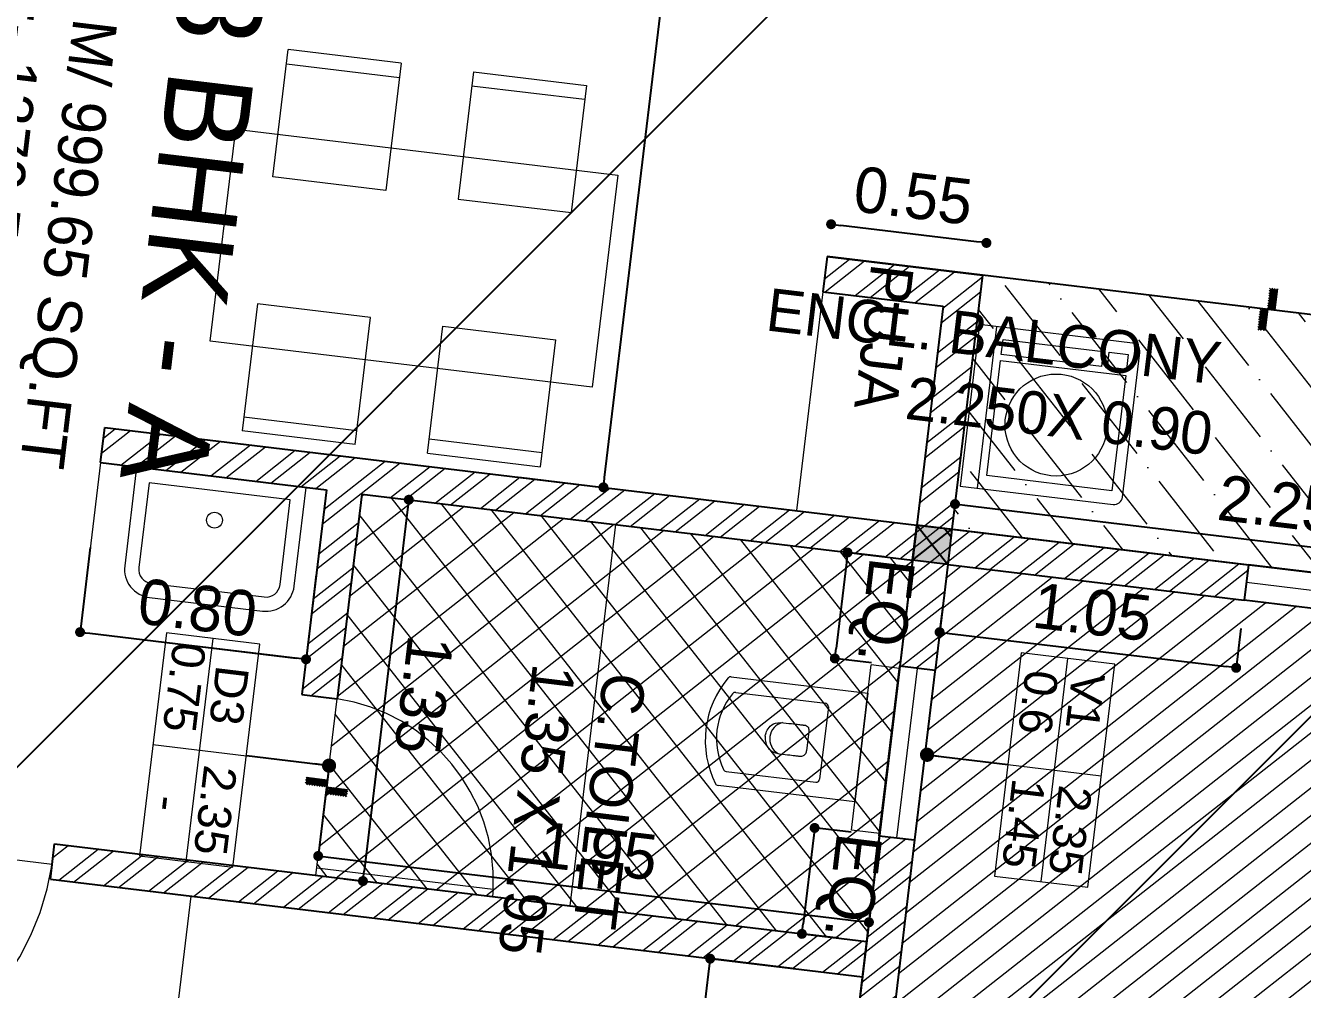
# Model space of a CAD drawing. Header units: metres. Extents: x 494 to 1845, y -666 to 1061.
# Drawn here: x 1550.8561 to 1551.0204, y 223.3829 to 223.507 of the extents above; entities that cross this region are included whole.
import ezdxf
from ezdxf.enums import TextEntityAlignment as Align

# ---------------------------------------------------------------- set-up
doc = ezdxf.new("R2010")
doc.units = ezdxf.units.M
doc.header["$MEASUREMENT"] = 0
doc.linetypes.add('1', pattern=[0])
doc.linetypes.add('DASHED2', pattern=[0.375, 0.25, -0.125])
doc.layers.get('Defpoints').update_dxf_attribs({"color": 12})
for name, color, linetype in [('A-AREA', 1, 'Continuous'), ('COLUMN', 1, 'Continuous'), ('TILE DROP', 180, '1'), ('VDA-TEXT', 250, '1'), ('VDA-WALL BELOW', 8, 'Continuous')]:
    doc.layers.add(name, color=color, linetype=linetype)
for name, color, linetype, lineweight in [('A-Furniture', 8, 'Continuous', 13), ('A-Wall Hatch', 8, 'Continuous', 9), ('DIMENSION', 8, 'Continuous', 5), ('VDA-DOOR', 23, 'Continuous', 5), ('VDA-DW TAGS', 4, 'Continuous', 9), ('VDA-FURNITURE', 8, 'Continuous', 13), ('VDA-HATCH', 8, 'Continuous', 9), ('VDA-PLUMBING', 8, 'Continuous', 13), ('VDA-WALL', 250, 'Continuous', 25), ('VDA-WINDOW', 5, 'Continuous', 9)]:
    doc.layers.add(name, color=color, linetype=linetype, lineweight=lineweight)
doc.styles.add('arial', font='arial.ttf', dxfattribs={"height": 0.3})
doc.styles.add('RS', font='GOTHIC.TTF')
doc.styles.get("Standard").update_dxf_attribs({"font": 'arial.ttf'})
doc.dimstyles.new('SMALL-1', dxfattribs={"dimtxt": 0.16, "dimasz": 0.035, "dimexe": 0, "dimexo": 0.1, "dimgap": 0.05, "dimtad": 1, "dimzin": 0, "dimdsep": 46, "dimtxsty": 'RS', "dimblk": 'DOT', "dimcen": 2.5, "dimclrd": 256, "dimclre": 256, "dimclrt": 5, "dimadec": 0, "dimazin": 0, "dimtfac": 1, "dimtdec": 3, "dimtofl": 0, "dimtmove": 0, "dimatfit": 3, "dimfxl": 0, "dimtolj": 1, "dimtzin": 0, "dimarcsym": 0})
pattern_1 = [(45, (1152.758408798573, 282.9493043231583), (-0.1104854345604985, 0.1104854345604985), [])]
pattern_2 = [(135.0000000000001, (-4.440892098500626e-16, 0.375), (-0.004419417382415919, -0.004419417382415927), [])]

# ---------------------------------------------------------------- blocks, each defined once
blk = doc.blocks.new('6555kkm')
at = {"lineweight": 30}
h = blk.add_hatch(color=5, dxfattribs=at)
h.dxf.hatch_style = 1
h.paths.add_polyline_path([(1152.883408798573, 282.9493043231583), (1152.758408798573, 282.9493043231583), (1152.758408798573, 283.0743043231584), (1152.883408798573, 283.0743043231584)])
h = blk.add_hatch()
h.set_pattern_fill('ANSI31', color=5, scale=1.250000000001137)
h.set_pattern_definition(pattern_1)
h.paths.add_polyline_path([(1152.758408798573, 283.0743043231584), (1152.883408798573, 283.0743043231584), (1152.883408798573, 282.9493043231583), (1152.758408798573, 282.9493043231583)])
h = blk.add_hatch()
h.set_pattern_fill('ANSI31', color=5, scale=1.250000000001137)
h.set_pattern_definition(pattern_1)
h.paths.add_polyline_path([(1152.758408798573, 283.0743043231584), (1152.883408798573, 283.0743043231584), (1152.883408798573, 282.9493043231583), (1152.758408798573, 282.9493043231583)])
at = {"layer": 'COLUMN', "color": 5, "lineweight": 25}
for p, q in [((1152.758408798573, 282.9493043231583), (1152.883408798573, 283.0743043231584)), ((1152.883408798573, 282.9493043231583), (1152.758408798573, 283.0743043231584))]:
    blk.add_line(p, q, dxfattribs=at)
blk.add_lwpolyline([(1152.758408798573, 283.0743043231584), (1152.883408798573, 283.0743043231584), (1152.883408798573, 282.9493043231583), (1152.758408798573, 282.9493043231583)], close=True, dxfattribs=at)
blk = doc.blocks.new('zw$417C')
at = {"layer": 'COLUMN', "color": 8, "lineweight": 30}
blk.add_blockref('6555kkm', (-1097.451029582575, -275.5117372282389), dxfattribs=at)
blk = doc.blocks.new('zw$DD4')
at = {"layer": 'A-Furniture', "extrusion": (1.204778837184228e-06, -1.515233374796364e-06, 0.9999999999981264)}
for p, q in [((0.300014647655189, 1.352509115007706), (0.2999982098117471, 9.115203283727169e-06)), ((1.050014647655189, 1.352499999920838), (0.300014647655189, 1.352509115007706)), ((1.049998209811747, 0), (1.050014647655189, 1.352499999920838)), ((7.973052561283112e-06, 0.8033122207270935), (1.283455640077591e-05, 1.203312220750377)), ((0.4500128347426653, 1.203306751791388), (1.283455640077591e-05, 1.203312220750377)), ((0.05001283437013626, 1.203311613062397), (0.05000797286629677, 0.8033116131555289)), ((0.4500079732388258, 0.8033067517681047), (0.4500128347426653, 1.203306751791388)), ((0.9000079724937677, 0.8033012826927006), (0.9000128349289298, 1.203301282599568)), ((0.9000128349289298, 1.203301282599568), (1.350012834183872, 1.203295813407749)), ((1.300012834370136, 1.203296421095729), (1.300007972866297, 0.8032964210724458)), ((1.350007972680032, 0.8032958133844659), (1.350012834183872, 1.203295813407749)), ((7.973052561283112e-06, 0.8033122207270935), (0.4500079732388258, 0.8033067517681047)), ((1.350007972680032, 0.8032958132680506), (0.9000079724937677, 0.8033012826927006)), ((4.861503839492798e-06, 0.5473109191516414), (0, 0.1473109192447737)), ((4.861503839492798e-06, 0.5473109192680568), (0.450004861690104, 0.547305449959822)), ((0.04999999981373549, 0.1473103115567937), (0.05000486224889755, 0.5473103114636615)), ((0.450004861690104, 0.547305449959822), (0.4500000001862645, 0.1473054499365389)), ((0.9000048618763685, 0.5472999807680026), (0.900000000372529, 0.1472999808611348)), ((1.35000486113131, 0.5472945119254291), (0.9000048618763685, 0.5472999807680026)), ((1.299999999813735, 0.147295119590126), (1.300004861317575, 0.5472951194969937)), ((1.35000486113131, 0.5472945118090138), (1.350000000558794, 0.147294511902146)), ((0, 0.1473109192447737), (0.4500000001862645, 0.1473054499365389)), ((1.350000000558794, 0.147294511902146), (0.900000000372529, 0.1472999808611348)), ((0.2999982098117471, 9.115203283727169e-06), (1.049998209811747, 0))]:
    blk.add_line(p, q, dxfattribs=at)
blk = doc.blocks.new('zw$ECD3')
at = {"layer": 'A-Furniture'}
for p, q in [((0.5415351586416364, 0.5715440919157118), (0, 0.5715440919157118)), ((0, 0.5715440919157118), (0, 0)), ((0.06007248163223267, 0.5715440919157118), (0.06007248163223267, 0)), ((0.5715440921485424, 0.03000893304124475), (0.5715440921485424, 0.5415351587580517)), ((0.08847523014992476, 0.4770065161865205), (0.08847523014992476, 0.5297346203587949)), ((0.08847523014992476, 0.5297346203587949), (0.4432745296508074, 0.5297346202423796)), ((0.4432745296508074, 0.5297346202423796), (0.4432745296508074, 0.4770065161865205)), ((0.4643121967092156, 0.4770065161865205), (0.4643121967092156, 0.5297346202423796)), ((0.4643121967092156, 0.5297346202423796), (0.5317277684807777, 0.5297346202423796)), ((0.5317277684807777, 0.5297346202423796), (0.5317277684807777, 0.4770065161865205)), ((0.4432745296508074, 0.4770065161865205), (0.08847523014992476, 0.4770065161865205)), ((0.08847523014992476, 0.04771709477063268), (0.08847523014992476, 0.455572176957503)), ((0.08847523014992476, 0.455572176957503), (0.5317277684807777, 0.4555721768410876)), ((0.5317277684807777, 0.4770065161865205), (0.4643121967092156, 0.4770065161865205)), ((0.5317277684807777, 0.4555721768410876), (0.5317277684807777, 0.04771709477063268)), ((0.5317277684807777, 0.04771709477063268), (0.08847523014992476, 0.04771709477063268)), ((0, 0), (0.5415351586416364, 0))]:
    blk.add_line(p, q, dxfattribs=at)
blk.add_circle((0.3094186522066593, 0.2534364375751466), 0.1792958867117747, dxfattribs=at)
for centre, radius, start, end in [((0.5415351586416364, 0.541535158525221), 0.03000893333228305, 3.33406049666134e-07, 90.00000033340605), ((0.5415351586416364, 0.03000893327407539), 0.03000893327407539, 269.9999995554586, 359.9999995554586)]:
    blk.add_arc(centre, radius, start, end, dxfattribs=at)
blk = doc.blocks.new('zw$FB86')
at = {"layer": 'VDA-FURNITURE'}
for points in [[(0, 0.4500000000007276), (0, 0.1000000000003638, 0.4142135623890781), (0.09999999999854481, 0), (0.5, 0, 0.4142135623784227), (0.5999999999985448, 0.1000000000003638), (0.5999999999985448, 0.4500000000007276)], [(0.05000000000291038, 0.4000000000014552), (0.05000000000291038, 0.09999999999672582, 0.4142135623730954), (0.09999999999854481, 0.0499999999992724), (0.5, 0.0499999999992724, 0.4142135623730952), (0.5499999999956344, 0.09999999999854481), (0.5499999999956344, 0.4000000000014552)]]:
    blk.add_lwpolyline(points, format="xyb", close=True, dxfattribs=at)
blk.add_circle((0.2941563244385179, 0.2973085056728451), 0.02777948606671998, dxfattribs=at)
blk = doc.blocks.new('zw$2702')
at = {"layer": 'VDA-FURNITURE'}
for p, q in [((0.5499802494960022, 0), (0.5499802476333571, 0.584986173780635)), ((0.6499802481921506, 0.5849861740134656), (0.5499802476333571, 0.584986173780635)), ((0.6499802491234732, 2.328306436538696e-10), (0.6499802481921506, 0.5849861740134656)), ((0.06626789482106688, 0.4849861727561802), (0.5499802476333571, 0.4849861738039181)), ((0.5499802476333571, 0.4849861738039181), (0.5499802485646796, 0.09999999997671694)), ((0.08852634602953913, 0.4324880581116304), (0.4059854198785615, 0.4324880588101223)), ((0.4179849887805176, 0.4204884897917509), (0.4179849887805176, 0.1644976834068075)), ((0.214261531138618, 0.3141748948255554), (0.2165962422805023, 0.3192963579203933)), ((0.2165962422805023, 0.3192963579203933), (0.2196195882352185, 0.3244178210152313)), ((0.2196195882352185, 0.3244178210152313), (0.2234204721244168, 0.3293784004636109)), ((0.2234204721244168, 0.3293784004636109), (0.2280877952071023, 0.3340172126190737)), ((0.2280877952071023, 0.3340172126190737), (0.2337104606049252, 0.338173373718746)), ((0.2337104606049252, 0.338173373718746), (0.2403773705082131, 0.3416860003490001)), ((0.2403773705082131, 0.3416860003490001), (0.248177426175971, 0.3443942085141316)), ((0.248177426175971, 0.3443942085141316), (0.2571995307298494, 0.3461371148005128)), ((0.2571995307298494, 0.3461371148005128), (0.2675325863601756, 0.3467538355616853)), ((0.2675325863601756, 0.3467538355616853), (0.2780191826241207, 0.3467557415133342)), ((0.2780191826241207, 0.3467557415133342), (0.2874714464487624, 0.3467611278174445)), ((0.2874714464487624, 0.3467611278174445), (0.2959387444498134, 0.3467694973805919)), ((0.2959387444498134, 0.3467694973805919), (0.3034704441743088, 0.3467803528765216)), ((0.3034704441743088, 0.3467803528765216), (0.3101159131692839, 0.3467931972118095)), ((0.3101159131692839, 0.3467931972118095), (0.3159245171191287, 0.3468075330602005)), ((0.3159245171191287, 0.3468075330602005), (0.3209456235708785, 0.3468228633282706)), ((0.3209456235708785, 0.3468228633282706), (0.3252286000715685, 0.3468386908061802)), ((0.3252286000715685, 0.3468386908061802), (0.3288228123055887, 0.3468545182840899)), ((0.3288228123055887, 0.3468545182840899), (0.3317776278199744, 0.34686984855216)), ((0.3317776278199744, 0.34686984855216), (0.3341424141617608, 0.3468841845169663)), ((0.3341424141617608, 0.3468841845169663), (0.3359665379466605, 0.3468970287358388)), ((0.3359665379466605, 0.3468970287358388), (0.3381902633773279, 0.346916253794916)), ((0.3381902633773279, 0.346916253794916), (0.3388437426256132, 0.3469235459342599)), ((0.3388437426256132, 0.3469235459342599), (0.3397653868960333, 0.3470724488142878)), ((0.3397653868960333, 0.3470724488142878), (0.3421951776908827, 0.3472432924900204)), ((0.3421951776908827, 0.3472432924900204), (0.3456303991915775, 0.3470222798641771)), ((0.3456303991915775, 0.3470222798641771), (0.3495683355795336, 0.3459956140723079)), ((0.3495683355795336, 0.3459956140723079), (0.3535062728988123, 0.3437494980171323)), ((0.3535062728988123, 0.3437494980171323), (0.3569414934681845, 0.3398701344849542)), ((0.3569414934681845, 0.3398701344849542), (0.3583134880827856, 0.337188673322089)), ((0.3583134880827856, 0.337188673322089), (0.3593712842630339, 0.3339437264949083)), ((0.3593712842630339, 0.3339437264949083), (0.3600520447434974, 0.3300835692789406)), ((0.3600520447434974, 0.3300835692789406), (0.3602929294647765, 0.3255564770661294)), ((0.3602929294647765, 0.3262134199030697), (0.3602929294647765, 0.2587727529462427)), ((0.2097325569557142, 0.2918388803955168), (0.2097360829429817, 0.2924556011566892)), ((0.2097325569557142, 0.2916363230906427), (0.2097360829429817, 0.2910196023294702)), ((0.2097360829429817, 0.2924556011566892), (0.2098059284107876, 0.2941985074430704)), ((0.2097360829429817, 0.2910196023294702), (0.2098059284107876, 0.289276696043089)), ((0.2098059284107876, 0.2941985074430704), (0.2100309964807821, 0.2969067156082019)), ((0.2098059284107876, 0.289276696043089), (0.2100309964807821, 0.2865684878779575)), ((0.2100309964807821, 0.2969067156082019), (0.2105001874806476, 0.3004193421220407)), ((0.2100309964807821, 0.2865684878779575), (0.2105001884119702, 0.2830558613641188)), ((0.2105001874806476, 0.3004193421220407), (0.2113024063946796, 0.3045755033381283)), ((0.2105001884119702, 0.2830558613641188), (0.2113024063946796, 0.2788997001480311)), ((0.2113024063946796, 0.3045755033381283), (0.2125265535505605, 0.3092143153771758)), ((0.2113024063946796, 0.2788997001480311), (0.2125265535505605, 0.2742608881089836)), ((0.2125265535505605, 0.3092143153771758), (0.214261531138618, 0.3141748948255554)), ((0.2125265535505605, 0.2742608881089836), (0.214261531138618, 0.2693003086606041)), ((0.214261531138618, 0.2693003086606041), (0.2165962422805023, 0.2641788455657661)), ((0.2165962422805023, 0.2641788455657661), (0.2196195882352185, 0.2590573824709281)), ((0.2196195882352185, 0.2590573824709281), (0.2234204721244168, 0.2540968030225486)), ((0.2234204721244168, 0.2540968030225486), (0.2280877952071023, 0.2494579909835011)), ((0.2280877952071023, 0.2494579909835011), (0.2337104615362477, 0.2453018297674134)), ((0.2337104615362477, 0.2453018297674134), (0.2403773705082131, 0.24178920336999)), ((0.2403773705082131, 0.24178920336999), (0.2481774271072936, 0.2390809950884432)), ((0.2481774271072936, 0.2390809950884432), (0.2571995316611719, 0.237338088802062)), ((0.2571995316611719, 0.237338088802062), (0.2675325863601756, 0.2367213681573048)), ((0.2675325863601756, 0.2367213681573048), (0.2780236706676078, 0.2367217985447496)), ((0.2780236706676078, 0.2367217985447496), (0.2874886181743932, 0.2367230148520321)), ((0.2874886181743932, 0.2367230148520321), (0.2959756257550907, 0.2367249047383666)), ((0.2959756257550907, 0.2367249047383666), (0.3035328884216142, 0.236727355979383)), ((0.3035328884216142, 0.236727355979383), (0.3102086030485225, 0.236730256350711)), ((0.3102086030485225, 0.236730256350711), (0.3160509665103746, 0.236733493511565)), ((0.3160509665103746, 0.236733493511565), (0.3211081728877616, 0.2367369552375749)), ((0.3211081728877616, 0.2367369552375749), (0.3254284199865651, 0.236740529187955)), ((0.3254284199865651, 0.236740529187955), (0.3290599037500215, 0.236744103138335)), ((0.3290599037500215, 0.236744103138335), (0.332050820121367, 0.2367475647479296)), ((0.332050820121367, 0.2367475647479296), (0.334449365043838, 0.2367508019087836)), ((0.334449365043838, 0.2367508019087836), (0.336303734460671, 0.2367537022801116)), ((0.336303734460671, 0.2367537022801116), (0.338572732413013, 0.2367580434074625)), ((0.338572732413013, 0.2367580434074625), (0.3392433824556065, 0.2367596899857745)), ((0.3392433824556065, 0.2367596899857745), (0.3401572865041089, 0.2367472226032987)), ((0.3401572865041089, 0.2367472226032987), (0.3425647087933612, 0.2369134899927303)), ((0.3498543801324558, 0.2390042450278997), (0.3537337652014685, 0.2415397411677986)), ((0.3537337652014685, 0.2415397411677986), (0.357100939618249, 0.2454759883694351)), ((0.357100939618249, 0.2454759883694351), (0.358435750247736, 0.2480648637283593)), ((0.358435750247736, 0.2480648637283593), (0.3594544718580437, 0.2511184909380972)), ((0.3594544718580437, 0.2511184909380972), (0.3600944245772553, 0.2546750580659136)), ((0.3600944245772553, 0.2546750580659136), (0.3602929294647765, 0.2587727529462427)), ((0.0885263469608617, 0.1524981135735288), (0.4059854198785615, 0.1524981142720208)), ((0.5499802485646796, 0.09999999997671694), (0.06626789575238945, 0.09999999892897904)), ((0.6499802491234732, 2.328306436538696e-10), (0.5499802494960022, 0))]:
    blk.add_line(p, q, dxfattribs=at)
for centre, radius, start, end in [((0.3392895713986945, 0.2924930856897845), 0.3392895713959484, 146.5314716852323, 213.4685283147677), ((0.06626789482106688, 0.4729866042835056), 0.01199956846898923, 90.00000178148115, 146.5314734667167), ((0.2879243318529916, 0.2924930862718611), 0.2489257321441072, 147.4567942573825, 212.5432060142842), ((0.08852634602953913, 0.4204884890568792), 0.011999569053979, 90.00000010672171, 150.4906703928836), ((0.4059854198785615, 0.4204884897553711), 0.011999569053979, 1.334021322268115e-07, 90.00000010672171), ((0.2850434205101919, 0.2912927382494672), 0.0588110275135647, 109.8583284364351, 247.3191860105703), ((0.3340704313086462, 0.2802833565147012), 0.0441938690793455, 281.0814857867093, 290.9254203467502), ((0.0885263469608617, 0.1644976825555204), 0.011999569053979, 209.5093298833318, 270.0000001067217), ((0.4059854198785615, 0.1644976832540124), 0.011999569053979, 270.0000001067217, 1.334021322268115e-07), ((0.06626789575238945, 0.1119995681438013), 0.01199956927687568, 213.4685292737154, 270.000000958813)]:
    blk.add_arc(centre, radius, start, end, dxfattribs=at)
blk = doc.blocks.new('zw$F1DC')
at = {"layer": 'VDA-DOOR'}
for p, q in [((2.601322194095701e-05, 0), (2.601322339979006e-05, 0.9000000000000001)), ((2.601322192941069e-05, 0.0379718426371404), (0.9000260132219293, 0.0379718426371404)), ((2.601322194095701e-05, 0), (0.9000260132219409, 2.777222896099829e-13)), ((0.9000260132219293, 0.03797184263741812), (0.9000260132219293, 2.777222896099829e-13))]:
    blk.add_line(p, q, dxfattribs=at).dxf.unprotected_set("ltscale", 0)
at = {"layer": 'VDA-DOOR', "linetype": 'DASHED2', "ltscale": 0.3}
blk.add_arc((-0.02829771850029106, -0.03040769462445214), 0.9308387142759031, 4.212750427302682, 88.25632433435375, dxfattribs=at)
blk = doc.blocks.new('zw$AB1F')
at = {"layer": 'VDA-DOOR', "xscale": 1.111111111003124, "yscale": 1.111111111003124, "zscale": 1.111111111003124, "rotation": 90.00000000080222}
blk.add_blockref('zw$F1DC', (0.9999999967510598, -1.13686837721616e-13), dxfattribs=at)
blk = doc.blocks.new('_Dot')
at = {"color": 0, "linetype": 'ByBlock', "lineweight": -2}
blk.add_line((-0.5, 0), (-1, 0), dxfattribs=at)
at = {"color": 0, "linetype": 'ByBlock', "const_width": 0.5}
blk.add_lwpolyline([(-0.25, 0, 1), (0.25, 0, 1)], format="xyb", close=True, dxfattribs=at)
blk = doc.blocks.new('*D1124')
at = {"layer": 'Defpoints', "color": 0, "transparency": 16777216}
for p in [(-1.349999999999909, 4.050000000000068), (-1.110752848647735, 4.050000000000068), (-1.349999999999909, 3)]:
    blk.add_point(p, dxfattribs=at)
at = {"layer": 'DIMENSION', "lineweight": -2, "transparency": 16777216}
for p, q in [((-1.249999999999909, 4.050000000000068), (-1.110752848647735, 4.050000000000068)), ((-1.110752848647735, 3.035), (-1.110752848647735, 4.015000000000068)), ((-1.249999999999909, 3), (-1.110752848647735, 3))]:
    blk.add_line(p, q, dxfattribs=at)
at = {"layer": 'DIMENSION', "lineweight": -2, "transparency": 16777216, "xscale": 0.035, "yscale": 0.035, "zscale": 0.035}
for p, rotation in [((-1.110752848647735, 4.050000000000068), 90), ((-1.110752848647735, 3), 270)]:
    blk.add_blockref('_Dot', p, dxfattribs=dict(at, rotation=rotation))
at = {"layer": 'DIMENSION', "color": 5, "transparency": 16777216, "insert": (-1.244777321795254, 3.525000000000034), "char_height": 0.16, "attachment_point": 5, "rotation": 90, "style": 'RS'}
blk.add_mtext('\\A1;1.05', dxfattribs=at)
blk = doc.blocks.new('*D1125')
at = {"layer": 'Defpoints', "color": 0, "transparency": 16777216}
for p in [(-1.564220983723771, 5.250000000000057), (-1.474999999999909, 5.250000000000057), (-1.474999999999909, 3)]:
    blk.add_point(p, dxfattribs=at)
at = {"layer": 'DIMENSION', "lineweight": -2, "transparency": 16777216}
for p, q in [((-1.564220983723771, 5.250000000000057), (-1.564220983723771, 5.250000000000057)), ((-1.564220983723772, 3.035), (-1.564220983723772, 5.215000000000057)), ((-1.564220983723772, 3), (-1.564220983723772, 3))]:
    blk.add_line(p, q, dxfattribs=at)
at = {"layer": 'DIMENSION', "lineweight": -2, "transparency": 16777216, "xscale": 0.035, "yscale": 0.035, "zscale": 0.035}
for p, rotation in [((-1.564220983723771, 5.250000000000057), 90), ((-1.564220983723772, 3), 270)]:
    blk.add_blockref('_Dot', p, dxfattribs=dict(at, rotation=rotation))
at = {"layer": 'DIMENSION', "color": 5, "transparency": 16777216, "insert": (-1.69824545687129, 4.125000000000028), "char_height": 0.16, "attachment_point": 5, "rotation": 90, "style": 'RS'}
blk.add_mtext('\\A1;2.25', dxfattribs=at)
blk = doc.blocks.new('*D1126')
at = {"layer": 'Defpoints', "color": 0, "transparency": 16777216}
for p in [(-2.375, 3), (-2.488801580191421, 2.450000000000045), (-2.375, 2.450000000000045)]:
    blk.add_point(p, dxfattribs=at)
at = {"layer": 'DIMENSION', "lineweight": -2, "transparency": 16777216}
for p, q in [((-2.475, 3), (-2.488801580191421, 3)), ((-2.488801580191421, 2.965), (-2.488801580191421, 2.485000000000046)), ((-2.475, 2.450000000000045), (-2.488801580191421, 2.450000000000045))]:
    blk.add_line(p, q, dxfattribs=at)
at = {"layer": 'DIMENSION', "lineweight": -2, "transparency": 16777216, "xscale": 0.035, "yscale": 0.035, "zscale": 0.035}
for p, rotation in [((-2.488801580191421, 3), 90), ((-2.488801580191421, 2.450000000000045), 270)]:
    blk.add_blockref('_Dot', p, dxfattribs=dict(at, rotation=rotation))
at = {"layer": 'DIMENSION', "color": 5, "transparency": 16777216, "insert": (-2.622826053338939, 2.725000000000023), "char_height": 0.16, "attachment_point": 5, "rotation": 90, "style": 'RS'}
blk.add_mtext('\\A1;0.55', dxfattribs=at)
blk = doc.blocks.new('*D1129')
at = {"layer": 'Defpoints', "color": 0, "transparency": 16777216}
for p in [(-6.7199999999998, 1.765842333421688), (-6.7199999999998, 0), (-1.474999999999909, 0)]:
    blk.add_point(p, dxfattribs=at)
at = {"layer": 'DIMENSION', "lineweight": -2, "transparency": 16777216}
for p, q in [((-6.7199999999998, 1.465842333421688), (-6.7199999999998, 1.765842333421688)), ((-1.509999999999909, 1.765842333421688), (-6.6849999999998, 1.765842333421688)), ((-1.474999999999909, 1.465842333421688), (-1.474999999999909, 1.765842333421688))]:
    blk.add_line(p, q, dxfattribs=at)
at = {"layer": 'DIMENSION', "lineweight": -2, "transparency": 16777216, "xscale": 0.035, "yscale": 0.035, "zscale": 0.035, "rotation": 180}
blk.add_blockref('_Dot', (-6.7199999999998, 1.765842333421688), dxfattribs=at)
at = {"layer": 'DIMENSION', "lineweight": -2, "transparency": 16777216, "xscale": 0.035, "yscale": 0.035, "zscale": 0.035}
blk.add_blockref('_Dot', (-1.474999999999909, 1.765842333421688), dxfattribs=at)
at = {"layer": 'DIMENSION', "color": 5, "transparency": 16777216, "insert": (-4.097499999999854, 1.899866806569206), "char_height": 0.16, "attachment_point": 5, "style": 'RS'}
blk.add_mtext('\\A1;5.25', dxfattribs=at)
blk = doc.blocks.new('*D1130')
at = {"layer": 'Defpoints', "color": 0, "transparency": 16777216}
for p in [(-2.375, -0.8340680498423012), (-4.649999999999864, -0.8999999999999773), (-2.375, -0.8999999999999773)]:
    blk.add_point(p, dxfattribs=at)
at = {"layer": 'DIMENSION', "lineweight": -2, "transparency": 16777216}
for p, q in [((-4.649999999999864, -0.8340680498423012), (-4.649999999999864, -0.8340680498423012)), ((-4.614999999999863, -0.8340680498423012), (-2.41, -0.8340680498423012)), ((-2.375, -0.8340680498423012), (-2.375, -0.8340680498423012))]:
    blk.add_line(p, q, dxfattribs=at)
at = {"layer": 'DIMENSION', "lineweight": -2, "transparency": 16777216, "xscale": 0.035, "yscale": 0.035, "zscale": 0.035, "rotation": 180}
blk.add_blockref('_Dot', (-4.649999999999864, -0.8340680498423012), dxfattribs=at)
at = {"layer": 'DIMENSION', "lineweight": -2, "transparency": 16777216, "xscale": 0.035, "yscale": 0.035, "zscale": 0.035}
blk.add_blockref('_Dot', (-2.375, -0.8340680498423012), dxfattribs=at)
at = {"layer": 'DIMENSION', "color": 5, "transparency": 16777216, "insert": (-3.512499999999932, -0.7000435766947826), "char_height": 0.16, "attachment_point": 5, "style": 'RS'}
blk.add_mtext('\\A1;2.28', dxfattribs=at)
blk = doc.blocks.new('*D1131')
at = {"layer": 'Defpoints', "color": 0, "transparency": 16777216}
for p in [(-0.375, 2.875), (0, 2.875), (0, 2.64597654004092)]:
    blk.add_point(p, dxfattribs=at)
at = {"layer": 'DIMENSION', "lineweight": -2, "transparency": 16777216}
for p, q in [((-0.375, 2.775), (-0.375, 2.64597654004092)), ((0, 2.775), (0, 2.64597654004092)), ((-0.34, 2.64597654004092), (-0.035, 2.64597654004092))]:
    blk.add_line(p, q, dxfattribs=at)
at = {"layer": 'DIMENSION', "lineweight": -2, "transparency": 16777216, "xscale": 0.035, "yscale": 0.035, "zscale": 0.035, "rotation": 180}
blk.add_blockref('_Dot', (-0.375, 2.64597654004092), dxfattribs=at)
at = {"layer": 'DIMENSION', "lineweight": -2, "transparency": 16777216, "xscale": 0.035, "yscale": 0.035, "zscale": 0.035}
blk.add_blockref('_Dot', (0, 2.64597654004092), dxfattribs=at)
at = {"layer": 'DIMENSION', "color": 5, "transparency": 16777216, "insert": (-0.1875, 2.784297410197276), "char_height": 0.16, "attachment_point": 5, "style": 'RS'}
blk.add_mtext('\\A1;EQ.', dxfattribs=at)
blk = doc.blocks.new('*D1132')
at = {"layer": 'Defpoints', "color": 0, "transparency": 16777216}
for p in [(-1.349999999999909, 2.875), (-0.974999999999909, 2.875), (-0.974999999999909, 2.645229276201235)]:
    blk.add_point(p, dxfattribs=at)
at = {"layer": 'DIMENSION', "lineweight": -2, "transparency": 16777216}
for p, q in [((-1.349999999999909, 2.775), (-1.349999999999909, 2.645229276201235)), ((-0.974999999999909, 2.775), (-0.974999999999909, 2.645229276201235)), ((-1.314999999999909, 2.645229276201235), (-1.009999999999909, 2.645229276201235))]:
    blk.add_line(p, q, dxfattribs=at)
at = {"layer": 'DIMENSION', "lineweight": -2, "transparency": 16777216, "xscale": 0.035, "yscale": 0.035, "zscale": 0.035, "rotation": 180}
blk.add_blockref('_Dot', (-1.349999999999909, 2.645229276201235), dxfattribs=at)
at = {"layer": 'DIMENSION', "lineweight": -2, "transparency": 16777216, "xscale": 0.035, "yscale": 0.035, "zscale": 0.035}
blk.add_blockref('_Dot', (-0.974999999999909, 2.645229276201235), dxfattribs=at)
at = {"layer": 'DIMENSION', "color": 5, "transparency": 16777216, "insert": (-1.162499999999909, 2.783550146357591), "char_height": 0.16, "attachment_point": 5, "style": 'RS'}
blk.add_mtext('\\A1;EQ.', dxfattribs=at)
blk = doc.blocks.new('*D1133')
at = {"layer": 'Defpoints', "color": 0, "transparency": 16777216}
for p in [(-1.349999999999909, 2.875), (-0.06865434965970962, 2.875), (-1.349999999999909, 0.9250000000000114)]:
    blk.add_point(p, dxfattribs=at)
at = {"layer": 'DIMENSION', "lineweight": -2, "transparency": 16777216}
for p, q in [((-0.3686543496597096, 2.875), (-0.06865434965970962, 2.875)), ((-0.06865434965970985, 0.9600000000000113), (-0.06865434965970985, 2.84)), ((-0.3686543496597098, 0.9250000000000113), (-0.06865434965970985, 0.9250000000000113))]:
    blk.add_line(p, q, dxfattribs=at)
at = {"layer": 'DIMENSION', "lineweight": -2, "transparency": 16777216, "xscale": 0.035, "yscale": 0.035, "zscale": 0.035}
for p, rotation in [((-0.06865434965970962, 2.875), 90), ((-0.06865434965970985, 0.9250000000000113), 270)]:
    blk.add_blockref('_Dot', p, dxfattribs=dict(at, rotation=rotation))
at = {"layer": 'DIMENSION', "color": 5, "transparency": 16777216, "insert": (-0.2026788228072283, 1.900000000000006), "char_height": 0.16, "attachment_point": 5, "rotation": 90, "style": 'RS'}
blk.add_mtext('\\A1;1.95', dxfattribs=at)
blk = doc.blocks.new('*D1134')
at = {"layer": 'Defpoints', "color": 0, "transparency": 16777216}
for p in [(-4.028608827866265e-06, 1.091679470204269), (-1.349999999999909, 0.9250000000000114), (-4.028608827866265e-06, 0.9249999693944915)]:
    blk.add_point(p, dxfattribs=at)
at = {"layer": 'DIMENSION', "lineweight": -2, "transparency": 16777216}
for p, q in [((-1.349999999999909, 1.025000000000011), (-1.349999999999909, 1.091679470204269)), ((-1.314999999999909, 1.091679470204269), (-0.03500402860882787, 1.091679470204269)), ((-4.028608827866265e-06, 1.024999969394492), (-4.028608827866265e-06, 1.091679470204269))]:
    blk.add_line(p, q, dxfattribs=at)
at = {"layer": 'DIMENSION', "lineweight": -2, "transparency": 16777216, "xscale": 0.035, "yscale": 0.035, "zscale": 0.035, "rotation": 180}
blk.add_blockref('_Dot', (-1.349999999999909, 1.091679470204269), dxfattribs=at)
at = {"layer": 'DIMENSION', "lineweight": -2, "transparency": 16777216, "xscale": 0.035, "yscale": 0.035, "zscale": 0.035}
blk.add_blockref('_Dot', (-4.028608827866265e-06, 1.091679470204269), dxfattribs=at)
at = {"layer": 'DIMENSION', "color": 5, "transparency": 16777216, "insert": (-0.6750020143043685, 1.225703943351788), "char_height": 0.16, "attachment_point": 5, "style": 'RS'}
blk.add_mtext('\\A1;1.35', dxfattribs=at)
blk = doc.blocks.new('*D1135')
at = {"layer": 'Defpoints', "color": 0, "transparency": 16777216}
for p in [(-1.349999999999909, 0.8000000000000114), (-0.75, 0.8000000000000114), (-1.349999999999909, 0)]:
    blk.add_point(p, dxfattribs=at)
at = {"layer": 'DIMENSION', "lineweight": -2, "transparency": 16777216}
for p, q in [((-1.05, 0.8000000000000114), (-0.75, 0.8000000000000114)), ((-0.75, 0.03499999999999997), (-0.75, 0.7650000000000113)), ((-1.05, -1.836970198720474e-17), (-0.75, -3.673940397441504e-17))]:
    blk.add_line(p, q, dxfattribs=at)
at = {"layer": 'DIMENSION', "lineweight": -2, "transparency": 16777216, "xscale": 0.035, "yscale": 0.035, "zscale": 0.035}
for p, rotation in [((-0.75, 0.8000000000000114), 90), ((-0.75, -3.673940397441504e-17), 270)]:
    blk.add_blockref('_Dot', p, dxfattribs=dict(at, rotation=rotation))
at = {"layer": 'DIMENSION', "color": 5, "transparency": 16777216, "insert": (-0.8840244731475186, 0.3999999999999773), "char_height": 0.16, "attachment_point": 5, "rotation": 90, "style": 'RS'}
blk.add_mtext('\\A1;0.80', dxfattribs=at)
blk = doc.blocks.new('*D1151')
at = {"layer": 'Defpoints', "color": 0, "transparency": 16777216}
for p in [(0.125, 2.875), (3.424999999999955, 2.875), (3.424999999999955, 2.336164428496204)]:
    blk.add_point(p, dxfattribs=at)
at = {"layer": 'DIMENSION', "lineweight": -2, "transparency": 16777216}
for p, q in [((0.125, 2.636164428496204), (0.125, 2.336164428496204)), ((3.424999999999955, 2.636164428496204), (3.424999999999955, 2.336164428496204)), ((0.16, 2.336164428496204), (3.389999999999954, 2.336164428496204))]:
    blk.add_line(p, q, dxfattribs=at)
at = {"layer": 'DIMENSION', "lineweight": -2, "transparency": 16777216, "xscale": 0.035, "yscale": 0.035, "zscale": 0.035, "rotation": 180}
blk.add_blockref('_Dot', (0.125, 2.336164428496204), dxfattribs=at)
at = {"layer": 'DIMENSION', "lineweight": -2, "transparency": 16777216, "xscale": 0.035, "yscale": 0.035, "zscale": 0.035}
blk.add_blockref('_Dot', (3.424999999999955, 2.336164428496204), dxfattribs=at)
at = {"layer": 'DIMENSION', "color": 5, "transparency": 16777216, "insert": (1.774999999999977, 2.470188901643723), "char_height": 0.16, "attachment_point": 5, "style": 'RS'}
blk.add_mtext('\\A1;3.30', dxfattribs=at)
blk = doc.blocks.new('*D1152')
at = {"layer": 'Defpoints', "color": 0, "transparency": 16777216}
for p in [(0.125, 2.875), (0.125, -0.8999999999999773), (0.9981841268393055, -0.8999999999999773)]:
    blk.add_point(p, dxfattribs=at)
at = {"layer": 'DIMENSION', "lineweight": -2, "transparency": 16777216}
for p, q in [((0.6981841268393056, 2.875), (0.9981841268393057, 2.875)), ((0.9981841268393057, 2.84), (0.9981841268393057, -0.8649999999999772)), ((0.6981841268393054, -0.8999999999999773), (0.9981841268393055, -0.8999999999999773))]:
    blk.add_line(p, q, dxfattribs=at)
at = {"layer": 'DIMENSION', "lineweight": -2, "transparency": 16777216, "xscale": 0.035, "yscale": 0.035, "zscale": 0.035}
for p, rotation in [((0.9981841268393057, 2.875), 90), ((0.9981841268393055, -0.8999999999999773), 270)]:
    blk.add_blockref('_Dot', p, dxfattribs=dict(at, rotation=rotation))
at = {"layer": 'DIMENSION', "color": 5, "transparency": 16777216, "insert": (0.8641596536917869, 0.9875000000000114), "char_height": 0.16, "attachment_point": 5, "rotation": 90, "style": 'RS'}
blk.add_mtext('\\A1;3.78', dxfattribs=at)
blk = doc.blocks.new('V1')
at = {"layer": 'VDA-DW TAGS'}
for p, q in [((1525.345971780803, 322.8255013930478), (1525.345971780803, 323.1563759827781)), ((1525.740711984555, 322.9909386879129), (1524.950971780803, 322.9909386879129))]:
    blk.add_line(p, q, dxfattribs=at)
blk.add_lwpolyline([(1525.740711984555, 323.1563759827781), (1524.950971780803, 323.1563759827781), (1524.950971780803, 322.8255013930478), (1525.740711984555, 322.8255013930478)], close=True, dxfattribs=at)
at = {"layer": 'VDA-DW TAGS', "char_height": 0.1159809851405905, "attachment_point": 8, "style": 'arial'}
for s, insert, width in [('V1', (1525.093642404539, 323.0116001073051), 0.2822932409837917), ('2.35', (1525.550088173589, 323.0116001073051), 0.2822932409837917), ('0.6', (1525.116763770219, 322.84616281244), 0.275840167237977), ('1.45', (1525.546186022507, 322.84616281244), 0.3661736348513708)]:
    blk.add_mtext(s, dxfattribs=dict(at, insert=insert, width=width))
blk = doc.blocks.new('D3 F')
at = {"layer": 'VDA-DW TAGS'}
for p, q in [((1526.935698725297, 319.900243490464), (1526.935698725297, 320.2311180801943)), ((1527.330438929049, 320.0656807853292), (1526.540698725297, 320.0656807853292))]:
    blk.add_line(p, q, dxfattribs=at)
blk.add_lwpolyline([(1527.330438929049, 320.2311180801943), (1526.540698725297, 320.2311180801943), (1526.540698725297, 319.900243490464), (1527.330438929049, 319.900243490464)], close=True, dxfattribs=at)
at = {"layer": 'VDA-DW TAGS', "char_height": 0.1159809851405905, "attachment_point": 8, "style": 'arial'}
for s, insert, width in [('D3', (1526.732992233722, 320.0863422047213), 0.2822932409837917), ('2.35', (1527.139815118083, 320.0863422047213), 0.2822932409837917), ('0.75', (1526.723475923491, 319.9265632193317), 0.275840167237977), ('-', (1527.135912967001, 319.9209049098562), 0.3661736348513708)]:
    blk.add_mtext(s, dxfattribs=dict(at, insert=insert, width=width))
blk = doc.blocks.new('TT-level diff-flat-14')
at = {"layer": 'TILE DROP'}
h = blk.add_hatch(dxfattribs=at)
h.set_pattern_fill('ANSI31', color=256, scale=0.05, angle=90.00000000000006, style=0)
h.set_pattern_definition(pattern_2)
h.paths.add_polyline_path([(-0.07499999999998863, 0.02500000000000568), (-0.07499999999998863, 0), (0, 0), (0, 0.02500000000000568)])
h = blk.add_hatch(dxfattribs=at)
h.set_pattern_fill('ANSI31', color=256, scale=0.05, angle=90.00000000000006, style=0)
h.set_pattern_definition(pattern_2)
h.paths.add_polyline_path([(0, 0), (0, -0.02500000000000568), (0.07499999999998863, -0.02500000000000568), (0.07499999999998863, 0)])
for points in [[(0, 0), (-0.07499999999998863, 0)], [(0.07499999999998863, -0.02500000000000568), (0, -0.02500000000000568), (0, 0), (-0.07499999999998863, 0)]]:
    blk.add_lwpolyline(points, dxfattribs=at)
blk = doc.blocks.new('SDFDSFD')
at = {"layer": 'A-Wall Hatch', "ltscale": 0.1}
h = blk.add_hatch(dxfattribs=at)
h.set_pattern_fill('ANSI32', color=256, scale=0.3, angle=270)
h.set_pattern_definition([(315, (-5.76940198055172, -2.326928868841492), (0.07954951288348662, 0.07954951288348659), []), (315, (-5.76940198055172, -2.379961877341486), (0.07954951288348662, 0.07954951288348659), [])])
h.paths.add_polyline_path([(-3.575000000000045, 2.575000000000045), (-5.244999999999891, 2.575000000000045), (-5.244999999999891, 5.250000000000057), (-1.349999999999909, 5.250000000000057), (-1.349999999999909, 5.375000000000057), (-6.8449999999998, 5.375000000000057), (-6.8449999999998, 5.250000000000057), (-5.369999999999891, 5.250000000000057), (-5.369999999999891, 4.050000000000068), (-5.7199999999998, 4.050000000000068), (-5.7199999999998, 3.925000000000068), (-5.369999999999891, 3.925000000000068), (-5.369999999999891, 2.575000000000045), (-5.7199999999998, 2.575000000000045), (-5.7199999999998, 2.450000000000045), (-3.575000000000045, 2.450000000000045)])
h.paths.add_polyline_path([(-7.7199999999998, -2.949999999999989), (-7.7199999999998, -0.8999999999999773), (-6.8449999999998, -0.8999999999999773), (-6.8449999999998, 4.050000000000068), (-6.7199999999998, 4.050000000000068), (-6.7199999999998, -0.8999999999999773), (-6.449999999999863, -0.8999999999999773), (-6.449999999999863, -1.024999999999977), (-7.5949999999998, -1.024999999999977), (-7.5949999999998, -2.949999999999989)])
h.paths.add_polyline_path([(-2.375, -0.8999999999999773), (-4.649999999999864, -0.8999999999999773), (-4.649999999999864, -4.5), (-4.524999999999864, -4.5), (-4.524999999999864, -1.024999999999977), (-2.375, -1.024999999999977)])
h.paths.add_polyline_path([(-0.974999999999909, 2.999860553396445), (-0.9809027286516994, 2.999860553396445), (-1.349999999999909, 3), (-1.349999999999909, 4.050000000000068), (-1.474999999999909, 4.050000000000068), (-1.474999999999909, 3), (-2.375, 3), (-2.375, 2.450000000000045), (-2.25, 2.450000000000045), (-2.25, 2.875), (-1.474999999999909, 2.875), (-1.474999999999909, 0), (-1.349999999999909, 0), (-1.349999999999909, 0.8000000000000114), (-0.625, 0.8000000000000114), (-0.625, 0.9250000000000114), (-1.349999999999909, 0.9250000000000114), (-1.349999999999909, 2.875), (-0.974999999999909, 2.875)])
h.paths.add_polyline_path([(2.674999999999955, 3), (1.024999999999864, 3), (1.024999999999864, 4.350000000000023), (1.974999999999909, 4.350000000000023), (1.974999999999909, 4.474860553396468), (0.8999999999998636, 4.475000000000023), (0.8999999999998636, 3), (-0.375, 3), (-0.375, 2.875), (2.674999999999955, 2.875)])
h.paths.add_polyline_path([(-0.625, -1.925000000000011), (-1.349999999999909, -1.925000000000011), (-1.349999999999909, -1.024999999999977), (-0.900000000000091, -1.024999999999977), (-0.900000000000091, -0.8999999999999773), (-1.474999999999909, -0.8999999999999773), (-1.474999999999909, -4.5), (-0.974999999999909, -4.5), (-0.974999999999909, -4.375139446603555), (-0.9809027286516994, -4.375139446603555), (-1.349999999999909, -4.375), (-1.349999999999909, -2.050000003470643), (-0.625, -2.050000000000011)])
h.paths.add_polyline_path([(3.549999999999955, 4.475000000000023), (2.574999999999818, 4.475000000000023), (2.574999999999818, 4.350000000000023), (3.424999999999955, 4.350000000000023), (3.424999999999955, 3), (3.549999999999955, 3)])
h.paths.add_polyline_path([(0.125, -1.925000000000011), (0, -1.925000000000011), (0, -4.375), (-0.375, -4.375), (-0.375, -4.5), (0.125, -4.5)])
h.paths.add_polyline_path([(0.125, 2.875), (0, 2.875), (0, 0), (0.125, 0)])
h.paths.add_polyline_path([(4.875, 3), (3.549999999999955, 3), (3.549999999999955, 2.875), (4.875, 2.875)])
h.paths.add_polyline_path([(3.549999999999955, 3), (3.424999999999955, 3), (3.424999999999955, 2.875), (3.549999999999955, 2.875)])
h.paths.add_polyline_path([(3.549999999999955, 0.112500000000017), (3.424999999999955, 0.1125000000000171), (3.424999999999955, -0.8999999999999773), (0, -0.8999999999999773), (0, -1.024999999999977), (3.424999999999955, -1.024999999999977), (3.424999999999955, -4.5), (3.549999999999955, -4.5), (3.549999999999955, -1.024999999999977), (4.875, -1.024999999999977), (4.875, -0.8999999999999773), (3.549999999999955, -0.8999999999999773)])
h.paths.add_polyline_path([(3.424999999999955, 1.912500000000017), (3.549999999999955, 1.912500000000017), (3.549999999999955, 2.875), (3.424999999999955, 2.875)])
at = {"layer": 'VDA-HATCH'}
h = blk.add_hatch(dxfattribs=at)
h.set_pattern_fill('ANSI36', color=43)
h.set_pattern_definition([(45, (-42510.88798718774, 14915.09808658299), (0.06629126073623882, 0.2430679560328759), [0.3125, -0.0625, 0, -0.0625])])
h.paths.add_polyline_path([(-7.5949999999998, -2.824999999999989), (-4.649999999999864, -2.824999999999989), (-4.649999999999864, -1.024999999999977), (-7.5949999999998, -1.024999999999977)])
h.paths.add_polyline_path([(-2.375, 3), (-1.474999999999909, 3), (-1.474999999999909, 5.250000000000057), (-2.375, 5.250000000000057)])
h.paths.add_polyline_path([(3.555946973636992, -0.8999986044702268), (4.75, -0.8999986044702268), (4.75, 2.875), (3.555946973636992, 2.875)])
h = blk.add_hatch(dxfattribs=at)
h.set_pattern_fill('ANSI37', color=43)
h.set_pattern_definition([(45, (-42536.25676201939, 14913.54794713638), (-0.08838834764831846, 0.08838834764831846), []), (135, (-42536.25676201939, 14913.54794713638), (-0.08838834764831845, -0.08838834764831843), [])])
h.paths.add_polyline_path([(1.024999999999864, 3), (3.425000000028149, 3), (3.425000000028149, 4.350000000000023), (1.024999999999864, 4.350000000000023)])
h.paths.add_polyline_path([(-1.349954619197206, -2.050000003525213), (0, -2.050000003525213), (0, -4.375139446603555), (-1.349954619197206, -4.375139446603555)])
h.paths.add_polyline_path([(0, 2.875), (-1.349999999999909, 2.875), (-1.349999999999909, 0.9250000000000114), (0, 0.9250000000000114)])
at = {"layer": 'A-AREA'}
blk.add_lwpolyline([(-1.474999999999909, 5.250000000000057), (-1.474999999999909, 2.875), (1.024999999999864, 2.875), (1.024999999999864, 4.350000000000023), (3.425000000028149, 4.34999589387229), (3.424999999999955, 2.875), (4.75, 2.875), (4.75, -0.8999999999999773), (3.425065773919869, -0.8999986045160426), (3.424999999999955, -4.375), (-4.524999414097238, -4.37504520146598), (-4.524999999999864, -2.824999999999989), (-7.5949999999998, -2.824999999999989), (-7.5949999999998, -1.024999999999977), (-6.7199999999998, -1.024999999999977)], dxfattribs=at)
at = {"layer": 'VDA-FURNITURE', "extrusion": (4.368272014304201e-06, 5.810455066643099e-06, 0.9999999999735785)}
blk.add_line((-2.250000133577942, 2.450002270616153), (-1.475000290970002, 2.450002270619791), dxfattribs=at)
at = {"layer": 'VDA-FURNITURE'}
for p, q in [((0, 1.824999999999989), (-1.349999999999909, 1.824999999999989)), ((-0.75, 0.8000000000000114), (-0.75, 0)), ((0.6250257440187852, 0.4984039976916392), (0.125, 0.4984039976916392)), ((-1.349999999999909, 0), (-0.75, 0))]:
    blk.add_line(p, q, dxfattribs=at)
at = {"layer": 'VDA-WALL'}
for p, q in [((-2.375, 5.250000000000057), (-2.375, 2.450000000000045)), ((-1.474999999999909, 3), (-1.474999999999909, 4.050000000000068)), ((-1.474999999999909, 4.050000000000068), (-1.349999999999909, 4.050000000000068)), ((-1.349999999999909, 3), (-1.349999999999909, 4.050000000000068)), ((-2.375, 3), (-1.474999999999909, 3)), ((-2.375, 2.450000000000045), (-2.375, 3)), ((-1.349999999999909, 3), (-0.974999999999909, 3)), ((-0.974999999999909, 3), (-0.974999999999909, 2.875)), ((-0.375, 3), (0.8999999999998636, 3)), ((-0.375, 2.875), (-0.375, 3)), ((-2.25, 2.875), (-1.474999999999909, 2.875)), ((-2.25, 2.450000000000045), (-2.25, 2.875)), ((-1.474999999999909, 0), (-1.474999999999909, 2.875)), ((-1.349999999999909, 2.875), (-0.974999999999909, 2.875)), ((-1.349999999999909, 0.9250000000000114), (-1.349999999999909, 2.875)), ((-0.375, 2.875), (2.674999999999955, 2.875)), ((0, 0), (0, 2.875)), ((0.125, 0), (0.125, 2.875)), ((-2.375, 2.450000000000045), (-2.25, 2.450000000000045)), ((-1.349999999999909, 0.9250000000000114), (-0.625, 0.9250000000000114)), ((-0.625, 0.8000000000000114), (-0.625, 0.9250000000000114)), ((-1.349999999999909, 0), (-1.349999999999909, 0.8000000000000114)), ((-1.349999999999909, 0.8000000000000114), (-0.625, 0.8000000000000114)), ((-1.349999999999909, 0), (-1.474999999999909, 0)), ((0.125, 0), (0, 0))]:
    blk.add_line(p, q, dxfattribs=at)
at = {"layer": 'VDA-WALL BELOW'}
for p, q in [((-1.474999999999909, 5.250000000000057), (-1.474999999999909, 4.050000000000068)), ((-1.349999999999909, 5.250000000000057), (-1.349999999999909, 4.050000000000068)), ((-0.9809027286516994, 2.999860553396445), (-0.375, 2.999860553396445)), ((-0.375, 2.875), (-0.974999999999909, 2.875))]:
    blk.add_line(p, q, dxfattribs=at)
at = {"layer": 'VDA-WINDOW'}
for p, q in [((-1.412499999999909, 5.250000000000057), (-1.412499999999909, 4.050000000000068)), ((-0.375, 2.9375), (-0.974999999999909, 2.9375))]:
    blk.add_line(p, q, dxfattribs=at)
for p, rotation in [((-2.375, 4.00864857900882), 180), ((-0.312500356690407, 0.9250180521978564, 9.519170292080245e-05), 270.0000000000001)]:
    blk.add_blockref('TT-level diff-flat-14', p, dxfattribs=dict(rotation=rotation))
at = {"layer": 'VDA-DOOR', "extrusion": (-0.0003046095345934809, -0.0001294728292490316, 0.9999999452249075), "xscale": 0.6249926852213519, "yscale": 0.6249926852213519, "zscale": 0.6249926852213519, "rotation": 359.9999977403969}
blk.add_blockref('zw$AB1F', (-0.6249966538071552, 0.9250000168961128, 7.06175816157069e-05), dxfattribs=at)
at = {"layer": 'VDA-DOOR', "extrusion": (-0.0001294728292492618, 0.0003046095345933831, 0.9999999452249076), "xscale": 0.9000002890170378, "yscale": 0.9000002890170378, "zscale": 0.9000002890170378, "rotation": 270}
blk.add_blockref('zw$AB1F', (0.07141628145482241, 3.940539061045685e-06, -9.245268624044414e-06), dxfattribs=at)
at = {"layer": 'VDA-FURNITURE', "extrusion": (4.368272014304201e-06, 5.8104550666431e-06, 0.9999999999735786), "rotation": 90.00000027342324}
blk.add_blockref('zw$ECD3', (-1.629109199555533, 3.010014767315599, 1.03731634307426e-05), dxfattribs=at)
at = {"layer": 'VDA-FURNITURE', "extrusion": (4.368272014304201e-06, 5.8104550666431e-06, 0.9999999999735786), "xscale": -1, "rotation": 179.9999997265776}
blk.add_blockref('zw$DD4', (-2.870181758010077, 1.684859100813141, -2.747936550960048e-06), dxfattribs=at)
at = {"layer": 'VDA-HATCH'}
for name, p in [('V1', (-1526.023355214783, -319.5318551996796)), ('D3 F', (-1527.324255901057, -319.5988474876867, 9.519170292080245e-05))]:
    blk.add_blockref(name, p, dxfattribs=at)
at = {"layer": 'VDA-PLUMBING'}
for name, p, rotation in [('zw$2702', (-0.3825069159798298, 2.225019749945818), 89.9999997264684), ('zw$FB86', (-0.8999999999991815, 0.1279783387292355), 89.9999997262741)]:
    blk.add_blockref(name, p, dxfattribs=dict(at, rotation=rotation))
at = {"layer": 'VDA-TEXT', "extrusion": (4.368272014304201e-06, 5.8104550666431e-06, 0.9999999999735785), "char_height": 0.15, "width": 1.314504061156185e-11, "style": 'arial'}
for s, insert, attachment_point, text_direction in [('\\pi0.79354;{\\fCentury Gothic|b0|i0|c0|p34;ENCL. BALCONY   }\\P\\pi1.06866;{\\fCentury Gothic|b0|i0|c0|p34;2.250X 0.90}', (-2.240991685913968, 3.867785977398853), 3, (-2.504204709160666e-11, 0.9999999999831193, -5.810455066589144e-06)), ('\\pi0.22801;{\\fCentury Gothic|b0|i0|c0|p34;PUJA}', (-1.859983115542946, 2.757278570487017), 3, (0.9999999999904591, -3.395399344684386e-13, -4.368272014375967e-06)), ('{\\fCentury Gothic|b0|i0|c0|p34;C.TOILET  }\\P{\\fCentury Gothic|b0|i0|c0|p34;1.35 X 1.95}', (-0.8343363222654716, 1.993950154584354), 1, (0.9999999999904591, 3.397848638282567e-13, -4.368272014379914e-06))]:
    blk.add_mtext(s, dxfattribs=dict(at, insert=insert, attachment_point=attachment_point, text_direction=text_direction))
at = {"layer": 'VDA-TEXT', "color": 1, "extrusion": (4.368272014304201e-06, 5.8104550666431e-06, 0.9999999999735785), "insert": (-1.30653455259062, 0.374473109052019), "char_height": 0.154743372, "width": 3.915187934693313, "attachment_point": 3, "text_direction": (0.9999999999904591, 2.449293598226949e-16, -4.368272014377942e-06)}
blk.add_mtext('\\pt10;{\\fCentury Gothic|b0|i0|c0|p34;\\H1.93869x;\\C5;3 BHK - A}\\P\\pt10;{\\fCentury Gothic|b0|i0|c0|p34;\\H1.00000x;CARPET:-  92.87 SQ.M/ 999.65 SQ.FT}\\P\\pt10;{\\fCentury Gothic|b0|i0|c0|p34;\\H1.00000x;SALEABLE :- 1379.52 SQ.FT }', dxfattribs=at)
at = {"layer": 'DIMENSION'}
for base, p1, p2, picture, middle in [((-1.564220983723771, 5.250000000000057), (-1.474999999999909, 3), (-1.474999999999909, 5.250000000000057), '*D1125', (-1.69824545687129, 4.125000000000028)), ((-1.110752848647735, 4.050000000000068), (-1.349999999999909, 3), (-1.349999999999909, 4.050000000000068), '*D1124', (-1.244777321795254, 3.525000000000034)), ((-0.06865434965970962, 2.875), (-1.349999999999909, 0.9250000000000114), (-1.349999999999909, 2.875), '*D1133', (-0.2026788228072283, 1.900000000000006)), ((0.9981841268393055, -0.8999999999999773), (0.125, 2.875), (0.125, -0.8999999999999773), '*D1152', (0.8641596536917869, 0.9875000000000114))]:
    dim = blk.add_linear_dim(base=base, p1=p1, p2=p2, angle=90, dimstyle='SMALL-1', dxfattribs=at)
    dim.commit()
    dim.dimension.update_dxf_attribs({"geometry": picture, "text_midpoint": middle})
for base, p1, p2, picture, middle in [((-2.488801580191421, 2.450000000000045), (-2.375, 3), (-2.375, 2.450000000000045), '*D1126', (-2.488801580191421, 2.725000000000023)), ((-0.75, 0.8000000000000114), (-1.349999999999909, 0), (-1.349999999999909, 0.8000000000000114), '*D1135', (-0.75, 0.3999999999999773))]:
    dim = blk.add_linear_dim(base=base, p1=p1, p2=p2, angle=90, dimstyle='SMALL-1', dxfattribs=at)
    dim.commit()
    dim.dimension.update_dxf_attribs({"geometry": picture, "text_midpoint": middle, "dimtype": 160})
for base, p1, p2, picture, middle in [((-0.974999999999909, 2.645229276201235), (-1.349999999999909, 2.875), (-0.974999999999909, 2.875), '*D1132', (-1.162499999999909, 2.645229276201235)), ((0, 2.64597654004092), (-0.375, 2.875), (0, 2.875), '*D1131', (-0.1875, 2.64597654004092))]:
    dim = blk.add_linear_dim(base=base, p1=p1, p2=p2, text='EQ.', dimstyle='SMALL-1', dxfattribs=at)
    dim.commit()
    dim.dimension.update_dxf_attribs({"geometry": picture, "text_midpoint": middle, "dimtype": 160})
for base, p1, p2, picture, middle in [((3.424999999999955, 2.336164428496204), (0.125, 2.875), (3.424999999999955, 2.875), '*D1151', (1.774999999999977, 2.470188901643723)), ((-6.7199999999998, 1.765842333421688), (-1.474999999999909, 0), (-6.7199999999998, 0), '*D1129', (-4.097499999999854, 1.899866806569206)), ((-4.028608827866265e-06, 1.091679470204269), (-1.349999999999909, 0.9250000000000114), (-4.028608827866265e-06, 0.9249999693944915, 0.0002365466567330946), '*D1134', (-0.6750020143043685, 1.225703943351788)), ((-2.375, -0.8340680498423012), (-4.649999999999864, -0.8999999999999773), (-2.375, -0.8999999999999773), '*D1130', (-3.512499999999932, -0.7000435766947826))]:
    dim = blk.add_linear_dim(base=base, p1=p1, p2=p2, dimstyle='SMALL-1', dxfattribs=at)
    dim.commit()
    dim.dimension.update_dxf_attribs({"geometry": picture, "text_midpoint": middle})
for points in [[(-0.6775133321045814, 3.007636502513378), (-0.6775133321045814, 3.293646193368204)], [(-0.3884843148659911, 0.9249614740337506, 9.519170292080245e-05), (-0.3885571757600701, 0.6322705925076093, 9.519170292080245e-05)]]:
    blk.add_leader(points, dimstyle='SMALL-1', override={"dimasz": 0.05, "dimclrd": 4, "dimldrblk": 'Dot'}, dxfattribs=at)
blk = doc.blocks.new('zw$2126')
at = {"layer": 'A-Wall Hatch'}
h = blk.add_hatch(dxfattribs=at)
h.set_pattern_fill('ANSI31', color=62, scale=0.6100000000000001, angle=270)
h.set_pattern_definition([(315, (-1375.319545427579, -268.338946378217), (0.05391689206547427, 0.05391689206547425), [])])
h.paths.add_polyline_path([(68.17269928329347, 11.14142199538452), (65.17268533263336, 11.14142199533404), (65.17266488275345, 10.66641059968146), (65.1726537418208, 10.66641059973193), (65.17267419176028, 10.54136871325329), (65.17267419176028, 9.398204747340174), (65.17267419176028, 8.141394948677942), (67.19766921998348, 8.141411349039288), (68.17267386158665, 8.141380047137943), (68.17267883347199, 8.916380108363342)])
h.paths.add_polyline_path([(80.8676919187285, 8.141423730401868), (78.61767929678513, 8.14142334378954), (78.61767929717212, 10.81643191974945), (80.86769191911549, 10.81643230636178)])
blk.add_blockref('SDFDSFD', (79.96768020883496, 5.14142106419115))
at = {"layer": 'COLUMN', "color": 6, "lineweight": 30}
blk.add_blockref('zw$417C', (23.18530099380655, 0.5788404130989875), dxfattribs=at)
at = {"layer": 'COLUMN', "style": 'arial'}
blk.add_attdef('SA2', text='', height=0.2, dxfattribs=at).set_placement((23.5857722090484, 1.822347833846607), align=Align.CENTER)
blk = doc.blocks.new('zw$2024')
at = {"layer": 'COLUMN', "color": 2, "lineweight": 30, "xscale": 0.040454025344065, "yscale": 0.040454025344065, "zscale": 0.040454025344065, "rotation": 263.1416268303429}
blk.add_blockref('zw$2126', (0.4407994604573449, 7.510580479510105), dxfattribs=at)
blk = doc.blocks.new('sadfsdf')
h = blk.add_hatch()
h.set_pattern_fill('ANSI31', color=8, scale=0.9052046613064094)
h.set_pattern_definition([(45, (88.25406417159138, 40.16325679394214), (-0.08000954429642927, 0.08000954429642927), [])])
h.paths.add_polyline_path([(88.25406417159138, 43.24152592060449), (89.596803140666, 43.24152592060449), (89.596803140666, 40.16325679394214), (88.25406417159138, 40.16325679394214)])
at = {"color": 3, "xscale": 0.9052046613064094, "yscale": 0.9052046613064094, "zscale": 0.9052046613064094}
blk.add_blockref('zw$2024', (88.4565789670753, 36.51448644374426), dxfattribs=at)

msp = doc.modelspace()

# ---------------------------------------------------------------- block references
msp.add_blockref('sadfsdf', (1462.166973070216, 183.0184152827342))

doc.saveas('drawing.dxf')
